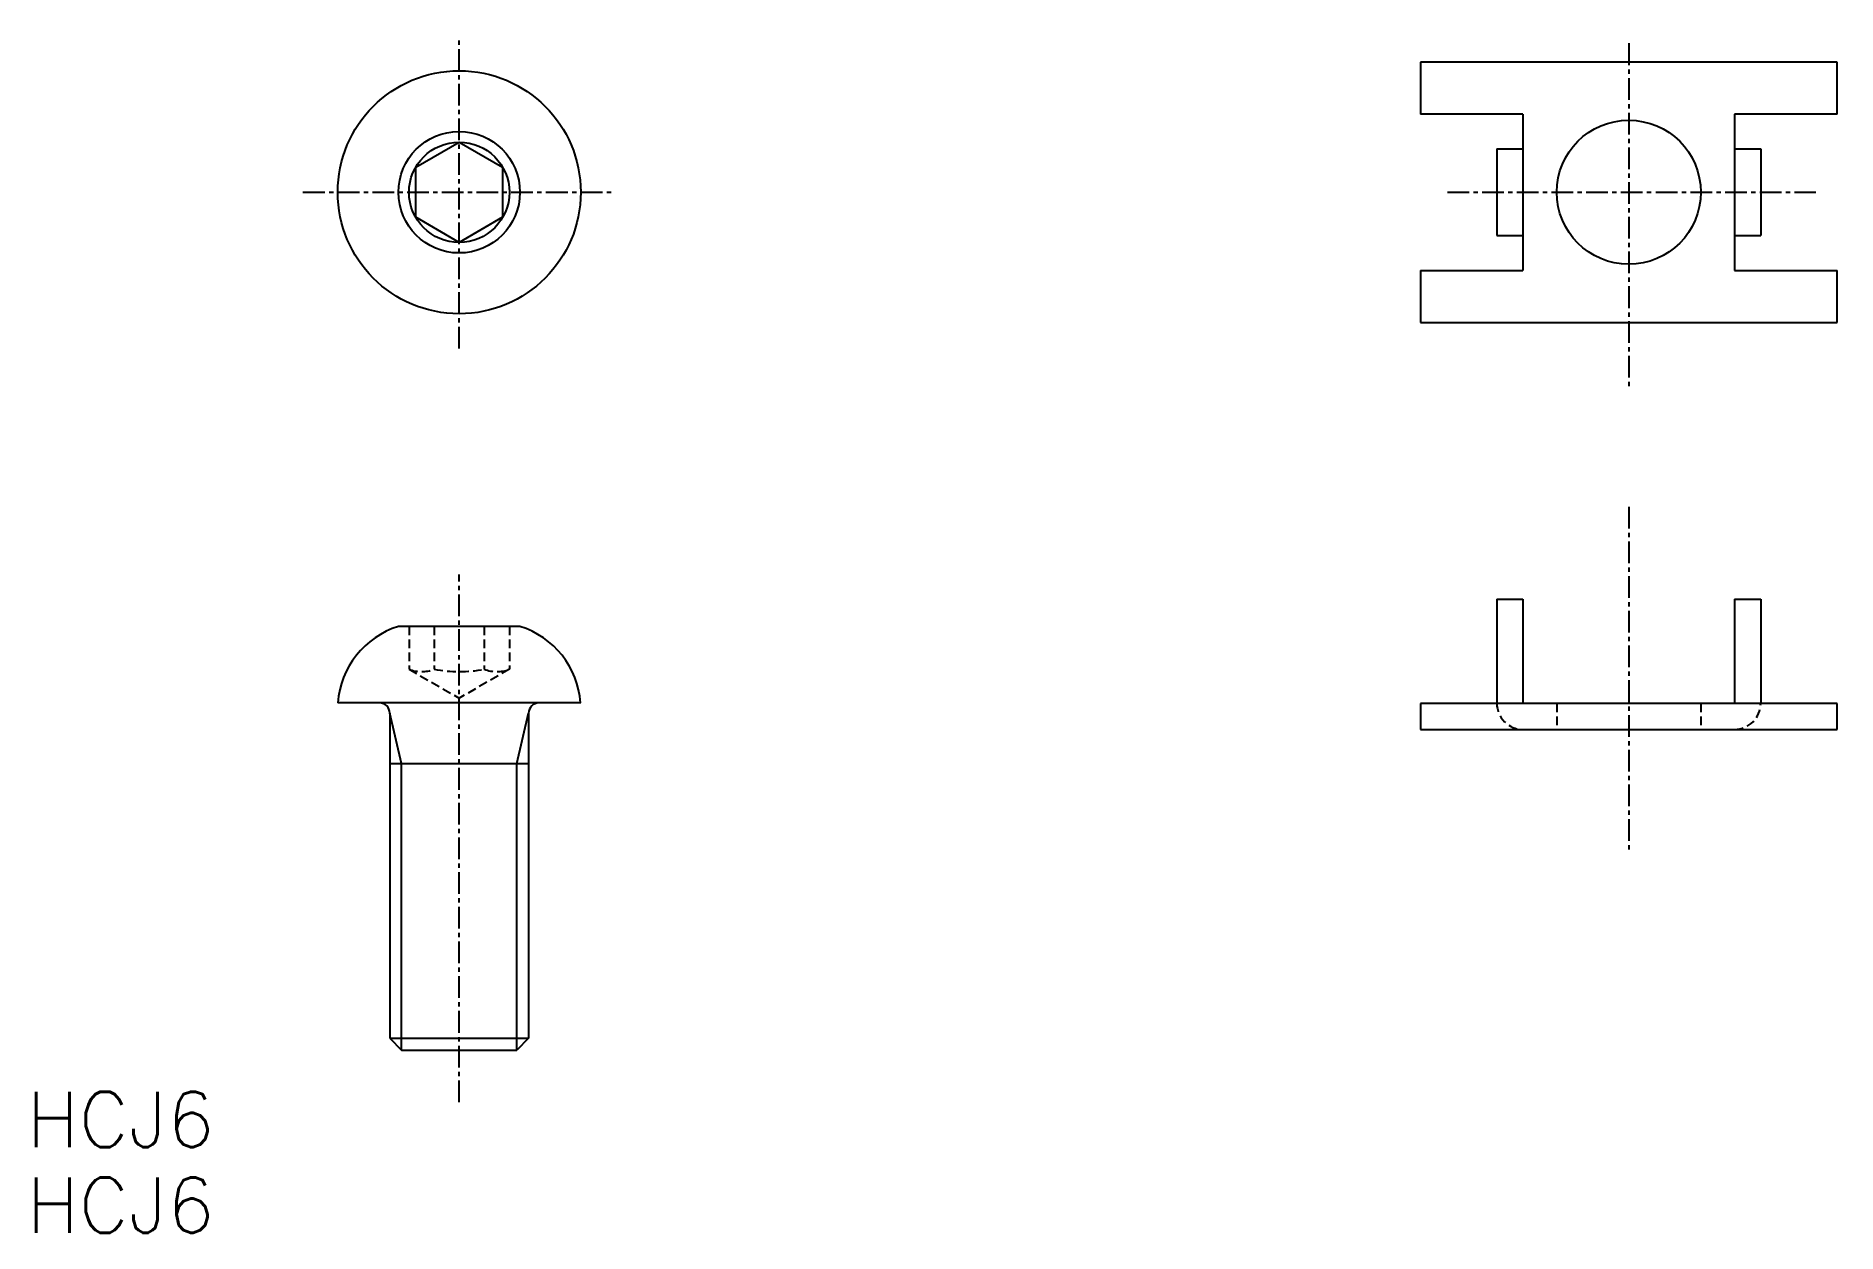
# Model space of a CAD drawing. Extents: x -24 to 79, y -31 to 38.
import ezdxf

# ---------------------------------------------------------------- set-up
doc = ezdxf.new("R2010")
doc.units = 0
doc.linetypes.add('CENTER', pattern=[2, 1.25, -0.25, 0.25, -0.25])
doc.linetypes.add('DASHED', pattern=[0.75, 0.5, -0.25])
doc.layers.get('0').update_dxf_attribs({"linetype": 'CONTINUOUS'})
doc.layers.add('CENTER', color=1, linetype='CENTER')
doc.styles.get("Standard").update_dxf_attribs({"font": 'txt.shx', "bigfont": 'bigfont.shx'})

msp = doc.modelspace()

# ---------------------------------------------------------------- linework, layer by layer
at = {"linetype": 'CONTINUOUS'}
for p, q in [((79.38, 36.92), (55.38, 36.92)), ((55.38, 36.92), (55.38, 33.92)), ((79.38, 33.92), (79.38, 36.92)), ((61.28, 33.92), (55.38, 33.92)), ((79.38, 33.92), (73.48, 33.92)), ((55.38, 24.92), (61.28, 24.92)), ((55.38, 24.92), (55.38, 21.92)), ((73.48, 24.92), (79.38, 24.92)), ((79.38, 21.92), (79.38, 24.92)), ((55.38, 21.92), (79.38, 21.92)), ((59.78, 5.97), (61.28, 5.97)), ((59.78, 5.97), (59.78, -0.03)), ((61.28, 5.97), (61.28, -0.03)), ((73.48, 5.97), (73.48, -0.03)), ((73.48, 5.97), (74.98, 5.97)), ((74.98, 5.97), (74.98, -0.03)), ((55.38, -0.03), (55.38, -1.53)), ((79.38, -0.03), (55.38, -0.03)), ((59.78, -0.03), (59.78, -0.03)), ((74.98, -0.03), (74.98, -0.03)), ((79.38, -1.53), (79.38, -0.03)), ((55.38, -1.53), (61.28, -1.53)), ((61.28, -1.53), (73.48, -1.53)), ((73.48, -1.53), (79.38, -1.53))]:
    msp.add_line(p, q, dxfattribs=at)
at = {"color": 7, "linetype": 'CONTINUOUS'}
for p, q in [((-2.5, 30.86), (0, 32.31)), ((0, 32.31), (2.5, 30.86)), ((-2.5, 27.98), (-2.5, 30.86)), ((2.5, 30.86), (2.5, 27.98)), ((0, 26.53), (-2.5, 27.98)), ((2.5, 27.98), (0, 26.53)), ((3.5, 4.4), (-3.5, 4.4)), ((-4.6, 0), (-7, 0)), ((4.6, 0), (-4.6, 0)), ((7, 0), (4.6, 0)), ((-4, -0.6), (-4, -19.32)), ((4, -0.6), (4, -19.32)), ((-4, -3.5), (4, -3.5)), ((-4, -19.32), (4, -19.32)), ((-4, -19.32), (-3.32, -20)), ((4, -19.32), (3.32, -20)), ((-3.32, -20), (3.32, -20))]:
    msp.add_line(p, q, dxfattribs=at)
at = {"color": 3, "linetype": 'DASHED'}
for p, q in [((-2.89, 4.4), (-2.89, 1.94)), ((-1.44, 4.4), (-1.44, 1.94)), ((1.44, 4.4), (1.44, 1.94)), ((2.89, 4.4), (2.89, 1.94)), ((-2.89, 1.94), (0, 0.27)), ((2.89, 1.94), (0, 0.27)), ((63.23, -0.03), (63.23, -1.53)), ((71.53, -0.03), (71.53, -1.53))]:
    msp.add_line(p, q, dxfattribs=at)
at = {"color": 3, "linetype": 'CONTINUOUS'}
for p, q in [((-3.32, -3.5), (-4, -0.6)), ((3.32, -3.5), (4, -0.6)), ((-3.32, -20), (-3.32, -3.5)), ((3.32, -20), (3.32, -3.5))]:
    msp.add_line(p, q, dxfattribs=at)
at = {"color": 7, "linetype": 'CONTINUOUS'}
for radius in [7, 3.5, 2.89]:
    msp.add_circle((0, 29.42), radius, dxfattribs=at)
at = {"linetype": 'CONTINUOUS'}
msp.add_circle((67.38, 29.42), 4.15, dxfattribs=at)
at = {"color": 7, "linetype": 'CONTINUOUS'}
for centre, radius, start, end in [((-2.01, -0.37), 5, 107.2893, 175.7093), ((2.01, -0.37), 5, 4.2907, 72.7107), ((-4.6, -0.6), 0.6, 0, 90), ((4.6, -0.6), 0.6, 90, 180)]:
    msp.add_arc(centre, radius, start, end, dxfattribs=at)
at = {"color": 3, "linetype": 'DASHED'}
for centre, radius, start, end in [((-2.17, 3.73), 1.93, 248.0126, 291.9874), ((0, 9.3), 7.5, 258.9042, 281.0958), ((2.17, 3.73), 1.93, 248.0126, 291.9874), ((61.28, -0.03), 1.5, 180, 270), ((73.48, -0.03), 1.5, 270, 0)]:
    msp.add_arc(centre, radius, start, end, dxfattribs=at)
at = {"layer": 'CENTER', "color": 1, "linetype": 'CENTER'}
for p, q in [((0, 20.42), (0, 38.42)), ((67.38, 38), (67.38, 18.09)), ((-9, 29.42), (9, 29.42)), ((56.93, 29.42), (78.16, 29.42)), ((67.38, 11.3), (67.38, -8.62)), ((0, -23), (0, 7.4))]:
    msp.add_line(p, q, dxfattribs=at)
at = {"layer": 'CENTER', "color": 0, "linetype": 'BYBLOCK'}
for p, q in [((61.28, 33.92), (61.28, 24.92)), ((73.48, 33.92), (73.48, 24.92)), ((59.78, 31.92), (61.28, 31.92)), ((59.78, 31.92), (59.78, 26.92)), ((73.48, 31.92), (74.98, 31.92)), ((74.98, 31.92), (74.98, 26.92)), ((59.78, 26.92), (61.28, 26.92)), ((73.48, 26.92), (74.98, 26.92))]:
    msp.add_line(p, q, dxfattribs=at)

# ---------------------------------------------------------------- texts
at = {"color": 7, "linetype": 'CONTINUOUS'}
for p in [(-24.93, -25.6), (-24.93, -30.54)]:
    msp.add_text('HCJ6', height=3.2, dxfattribs=at).set_placement(p)

doc.saveas('drawing.dxf')
